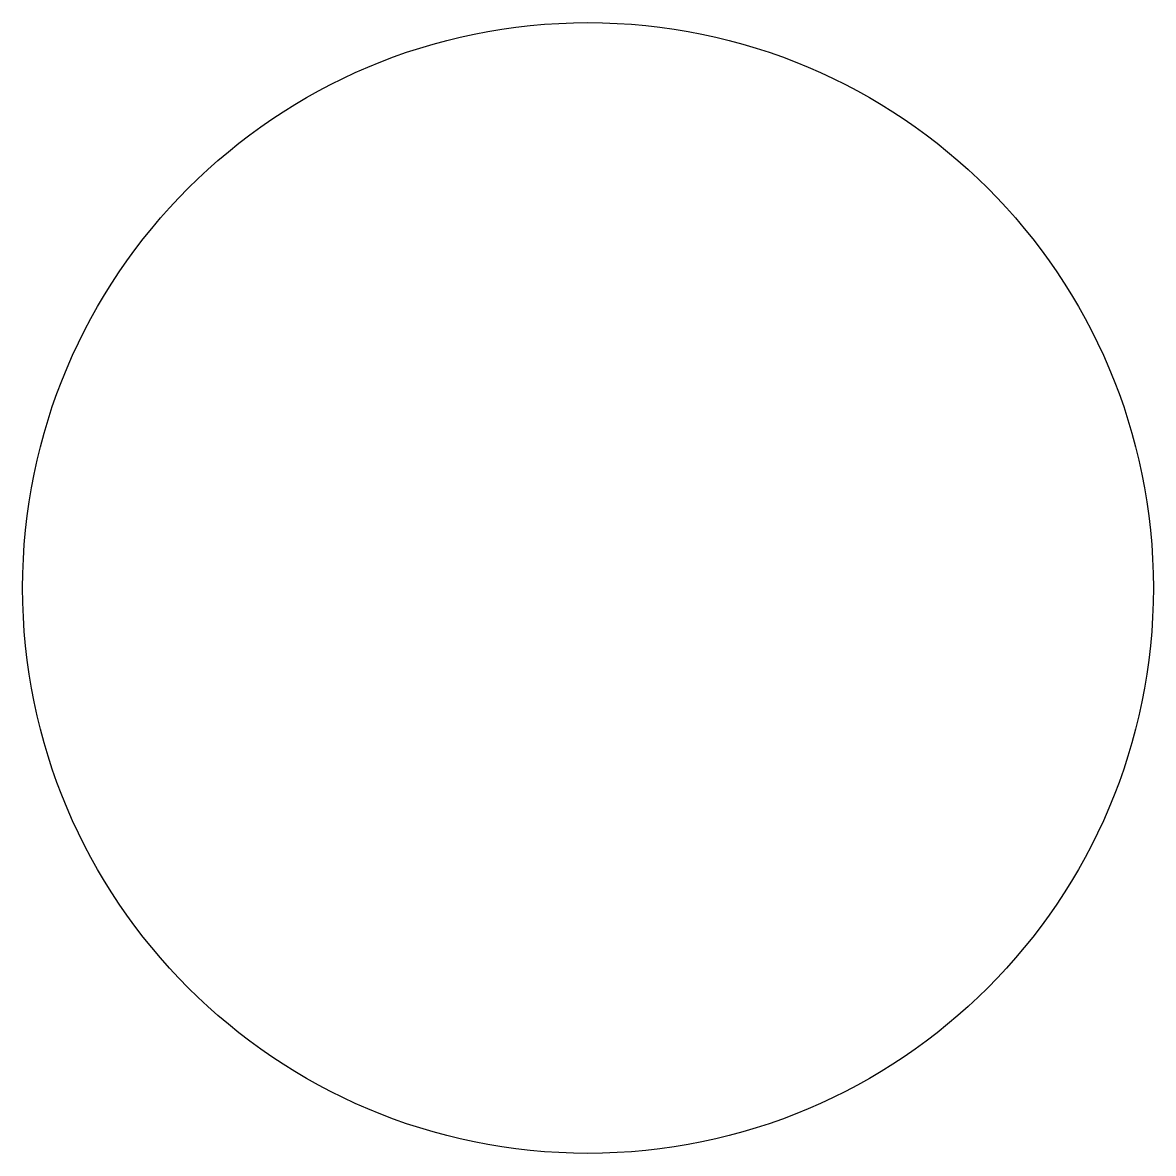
# Model space of a CAD drawing. Extents: x 141.9 to 159.9, y 203.4 to 221.4.
import ezdxf

# ---------------------------------------------------------------- set-up
doc = ezdxf.new("R2010")
doc.units = 0
doc.header["$LTSCALE"] = 15
doc.layers.get('0').update_dxf_attribs({"linetype": 'CONTINUOUS'})

msp = doc.modelspace()

# ---------------------------------------------------------------- linework, layer by layer
at = {"color": 0, "linetype": 'CONTINUOUS', "ltscale": 0.05}
msp.add_circle((150.864, 212.404), 9, dxfattribs=at)

doc.saveas('drawing.dxf')
